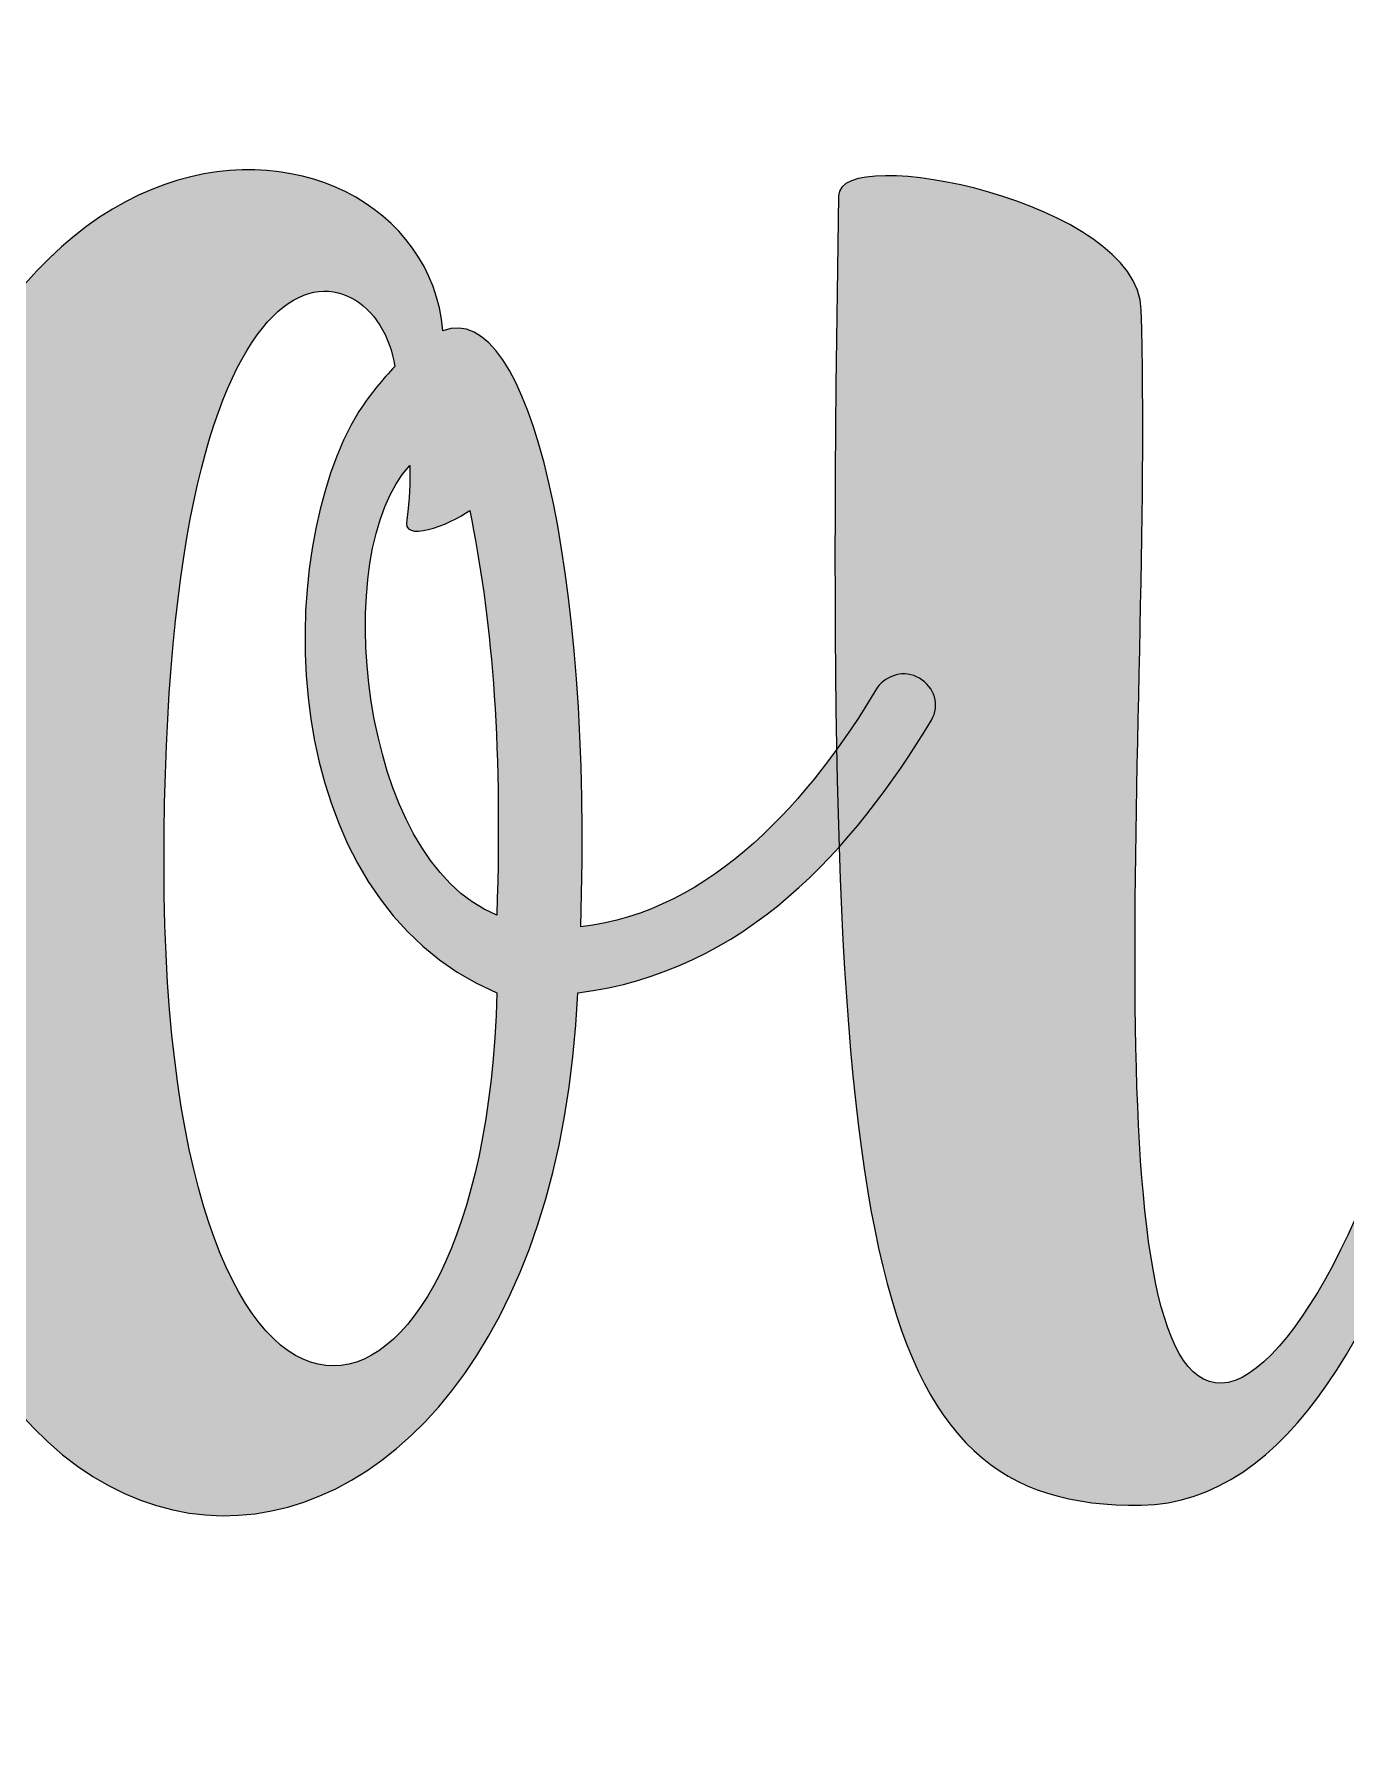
# Model space of a CAD drawing. Header units: inches. Extents: x 148 to 931, y -935 to -145.
# Drawn here: x 318.1 to 430.7, y -495.9 to -349.8 of the extents above; entities that cross this region are included whole.
import ezdxf

# ---------------------------------------------------------------- set-up
doc = ezdxf.new("R2010")
doc.units = ezdxf.units.IN
doc.header["$MEASUREMENT"] = 0
doc.layers.add('Layer 1', color=7, linetype='Continuous')

# ---------------------------------------------------------------- blocks, each defined once
blk = doc.blocks.new('block 5')
at = {"layer": 'Layer 1', "true_color": 0x040404}
h = blk.add_hatch(color=18, dxfattribs=at)
h.dxf.hatch_style = 2
edge = h.paths.add_edge_path()
edge.add_spline(control_points=[(353.15, -375.28), (360.61, -372.45), (366.01, -395.86), (364.98, -426.47), (376.3, -425.19), (384.79, -415.41), (390.45, -405.89), (391.22, -404.87), (392.77, -404.35), (394.05, -405.12), (395.34, -405.89), (395.85, -407.44), (395.08, -408.72), (388.39, -419.79), (379.13, -430.33), (364.72, -432.14), (362.15, -492.33), (302.47, -495.93), (303.75, -418.76), (304.78, -349.81), (351.35, -353.93), (353.15, -375.28)], knot_values=[0, 0, 0, 0, 1, 1, 1, 2, 2, 2, 3, 3, 3, 4, 4, 4, 5, 5, 5, 6, 6, 6, 7, 7, 7, 7], degree=3, periodic=1)
edge = h.paths.add_edge_path()
edge.add_spline(control_points=[(329.22, -421.07), (329.22, -479.21), (356.75, -474.07), (357.78, -432.14), (338.48, -423.9), (338.48, -394.32), (345.94, -382.23), (346.97, -380.68), (348, -379.4), (349.03, -378.37), (347.49, -367.82), (329.22, -363.19), (329.22, -421.07)], knot_values=[0, 0, 0, 0, 1, 1, 1, 2, 2, 2, 3, 3, 3, 4, 4, 4, 4], degree=3, periodic=1)
edge = h.paths.add_edge_path()
edge.add_spline(control_points=[(350.32, -386.86), (343.37, -394.06), (345.94, -420.81), (357.78, -425.45), (358.29, -409.75), (357.26, -399.72), (355.46, -390.72), (353.66, -392), (349.55, -393.55), (350.06, -391.49), (350.32, -389.69), (350.32, -388.4), (350.32, -386.86)], knot_values=[0, 0, 0, 0, 1, 1, 1, 2, 2, 2, 3, 3, 3, 4, 4, 4, 4], degree=3, periodic=1)
h = blk.add_hatch(color=18, dxfattribs=at)
h.dxf.hatch_style = 2
edge = h.paths.add_edge_path()
edge.add_spline(control_points=[(464.54, -373.48), (465.06, -393.29), (464.29, -415.41), (464.54, -442.68), (464.54, -443.97), (463.26, -461.21), (473.29, -460.69), (479.21, -460.43), (488.21, -436.25), (491.81, -423.39), (491.81, -423.39), (496.44, -423.39), (496.44, -423.39), (492.84, -435.48), (484.1, -468.67), (467.37, -475.35), (452.45, -481.27), (441.9, -471.5), (440.36, -452.46), (439.85, -448.6), (439.85, -444.48), (439.85, -439.85), (434.19, -460.69), (425.7, -475.87), (413.09, -476.13), (389.17, -476.38), (385.56, -454.52), (387.11, -363.7), (387.11, -359.07), (412.83, -364.22), (413.09, -373.48), (414.12, -407.95), (408.2, -467.89), (420.55, -465.58), (426.73, -464.29), (435.73, -446.28), (438.82, -425.7), (438.05, -410.01), (438.05, -389.69), (438.56, -363.7), (438.56, -359.07), (464.29, -364.22), (464.54, -373.48)], knot_values=[0, 0, 0, 0, 1, 1, 1, 2, 2, 2, 3, 3, 3, 4, 4, 4, 5, 5, 5, 6, 6, 6, 7, 7, 7, 8, 8, 8, 9, 9, 9, 10, 10, 10, 11, 11, 11, 12, 12, 12, 13, 13, 13, 14, 14, 14, 14], degree=3, periodic=1)
at = {"layer": 'Layer 1', "lineweight": 0}
for points, knots in [([(353.15, -375.28), (360.61, -372.45), (366.01, -395.86), (364.98, -426.47), (376.3, -425.19), (384.79, -415.41), (390.45, -405.89), (391.22, -404.87), (392.77, -404.35), (394.05, -405.12), (395.34, -405.89), (395.85, -407.44), (395.08, -408.72), (388.39, -419.79), (379.13, -430.33), (364.72, -432.14), (362.15, -492.33), (302.47, -495.93), (303.75, -418.76), (304.78, -349.81), (351.35, -353.93), (353.15, -375.28)], [0, 0, 0, 0, 1, 1, 1, 2, 2, 2, 3, 3, 3, 4, 4, 4, 5, 5, 5, 6, 6, 6, 7, 7, 7, 7]), ([(464.54, -373.48), (465.06, -393.29), (464.29, -415.41), (464.54, -442.68), (464.54, -443.97), (463.26, -461.21), (473.29, -460.69), (479.21, -460.43), (488.21, -436.25), (491.81, -423.39), (491.81, -423.39), (496.44, -423.39), (496.44, -423.39), (492.84, -435.48), (484.1, -468.67), (467.37, -475.35), (452.45, -481.27), (441.9, -471.5), (440.36, -452.46), (439.85, -448.6), (439.85, -444.48), (439.85, -439.85), (434.19, -460.69), (425.7, -475.87), (413.09, -476.13), (389.17, -476.38), (385.56, -454.52), (387.11, -363.7), (387.11, -359.07), (412.83, -364.22), (413.09, -373.48), (414.12, -407.95), (408.2, -467.89), (420.55, -465.58), (426.73, -464.29), (435.73, -446.28), (438.82, -425.7), (438.05, -410.01), (438.05, -389.69), (438.56, -363.7), (438.56, -359.07), (464.29, -364.22), (464.54, -373.48)], [0, 0, 0, 0, 1, 1, 1, 2, 2, 2, 3, 3, 3, 4, 4, 4, 5, 5, 5, 6, 6, 6, 7, 7, 7, 8, 8, 8, 9, 9, 9, 10, 10, 10, 11, 11, 11, 12, 12, 12, 13, 13, 13, 14, 14, 14, 14]), ([(329.22, -421.07), (329.22, -479.21), (356.75, -474.07), (357.78, -432.14), (338.48, -423.9), (338.48, -394.32), (345.94, -382.23), (346.97, -380.68), (348, -379.4), (349.03, -378.37), (347.49, -367.82), (329.22, -363.19), (329.22, -421.07)], [0, 0, 0, 0, 1, 1, 1, 2, 2, 2, 3, 3, 3, 4, 4, 4, 4]), ([(350.32, -386.86), (343.37, -394.06), (345.94, -420.81), (357.78, -425.45), (358.29, -409.75), (357.26, -399.72), (355.46, -390.72), (353.66, -392), (349.55, -393.55), (350.06, -391.49), (350.32, -389.69), (350.32, -388.4), (350.32, -386.86)], [0, 0, 0, 0, 1, 1, 1, 2, 2, 2, 3, 3, 3, 4, 4, 4, 4])]:
    blk.add_open_spline(points, degree=3, knots=knots, dxfattribs=at)
blk = doc.blocks.new('block 2')
at = {"layer": 'Layer 1'}
blk.add_blockref('block 5', (0, 0), dxfattribs=at)

msp = doc.modelspace()

# ---------------------------------------------------------------- block references
at = {"layer": 'Layer 1'}
msp.add_blockref('block 2', (0, 0), dxfattribs=at)

doc.saveas('drawing.dxf')
